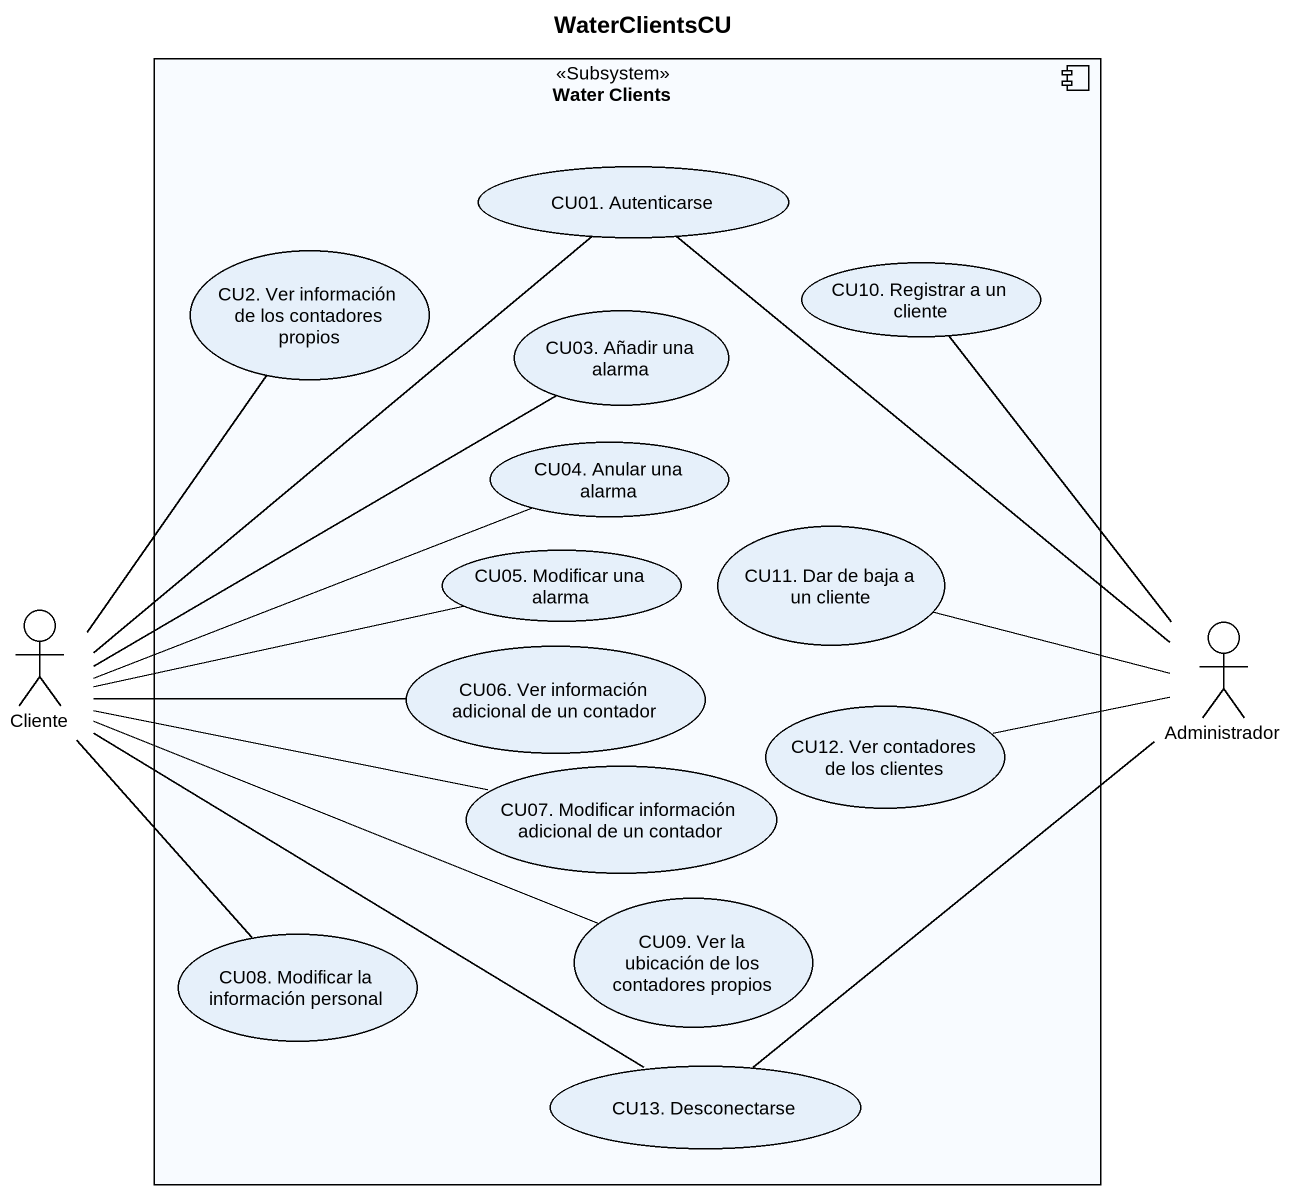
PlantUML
@startuml
title WaterClientsCU
component "Water Clients" as Water_Clients <<Subsystem>> {
  usecase "CU01. Autenticarse" as CU01_Autenticarse
  usecase "CU2. Ver información de los contadores propios" as CU2_Ver_información_de_los
  usecase "CU10. Registrar a un cliente" as CU10_Registrar_a_un_cliente
  usecase "CU03. Añadir una alarma" as CU03_Añadir_una_alarma
  usecase "CU04. Anular una alarma" as CU04_Anular_una_alarma
  usecase "CU11. Dar de baja a un cliente" as CU11_Dar_de_baja_a_un
  usecase "CU05. Modificar una alarma" as CU05_Modificar_una_alarma
  usecase "CU06. Ver información adicional de un contador" as CU06_Ver_información
  usecase "CU12. Ver contadores de los clientes" as CU12_Ver_contadores_de_los
  usecase "CU07. Modificar información adicional de un contador" as CU07_Modificar_información
  usecase "CU09. Ver la ubicación de los contadores propios" as CU09_Ver_la_ubicación_de
  usecase "CU08. Modificar la información personal" as CU08_Modificar_la
  usecase "CU13. Desconectarse" as CU13_Desconectarse
}
actor Cliente
actor Administrador
CU01_Autenticarse -- Administrador
CU2_Ver_información_de_los -- Cliente
CU10_Registrar_a_un_cliente -- Administrador
CU03_Añadir_una_alarma -left- Cliente
CU04_Anular_una_alarma -left- Cliente
CU11_Dar_de_baja_a_un -right- Administrador
CU05_Modificar_una_alarma -left- Cliente
Cliente -up- CU01_Autenticarse
Cliente -- CU13_Desconectarse
CU06_Ver_información -left- Cliente
CU12_Ver_contadores_de_los -right- Administrador
CU07_Modificar_información -left- Cliente
CU09_Ver_la_ubicación_de -left- Cliente
CU08_Modificar_la -up- Cliente
CU13_Desconectarse -up- Administrador
@enduml
